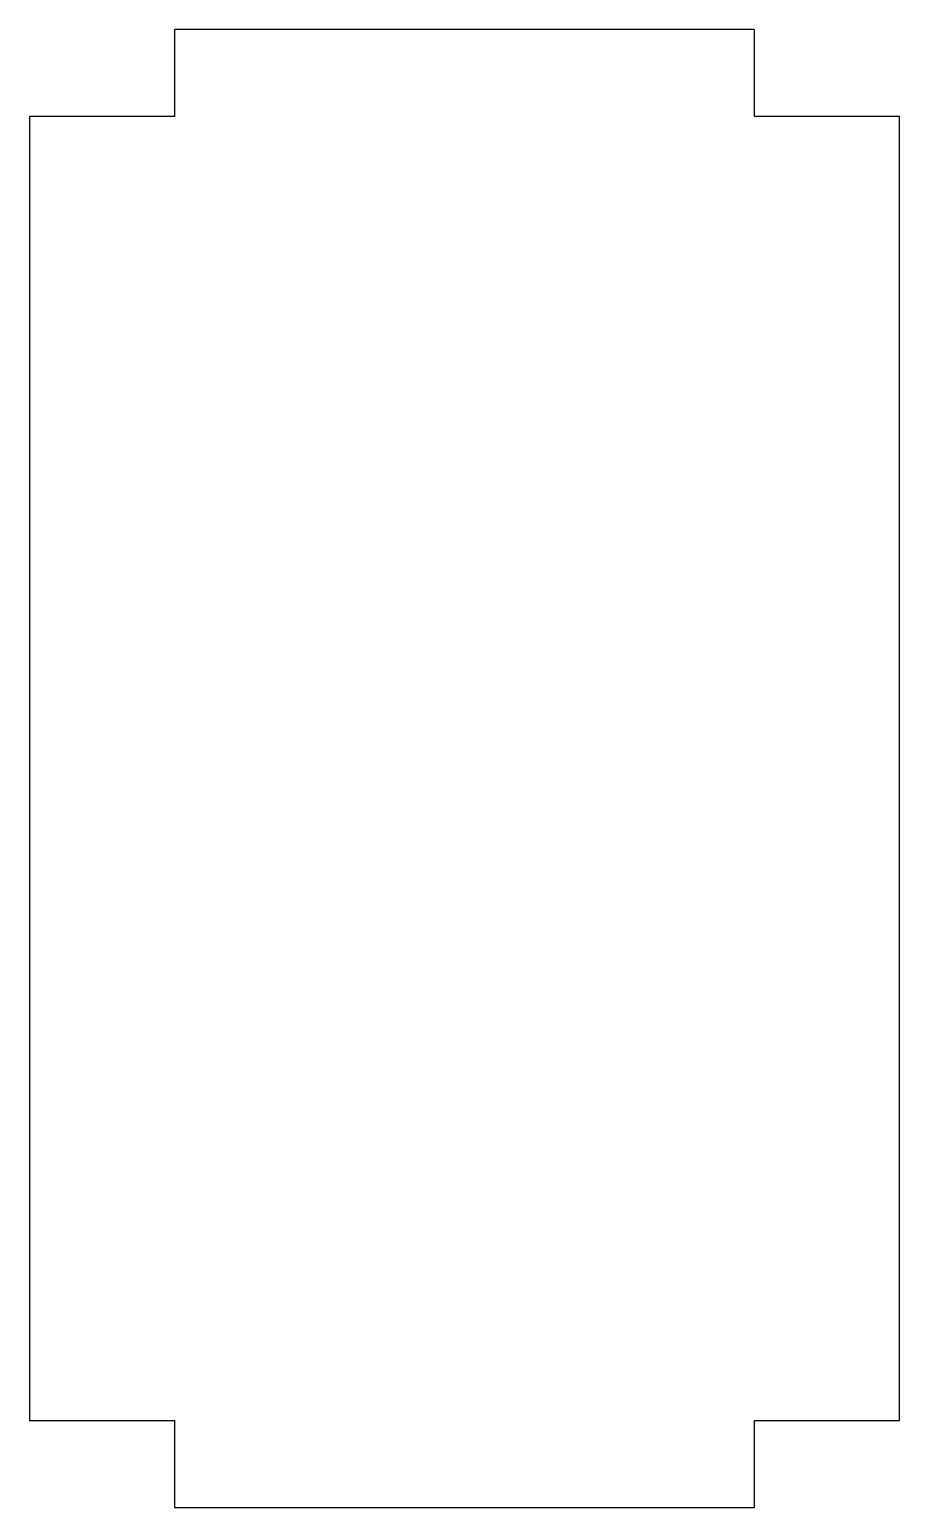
# Model space of a CAD drawing. Header units: millimetres. Extents: x -15 to 15, y -25.5 to 25.5.
import ezdxf

# ---------------------------------------------------------------- set-up
doc = ezdxf.new("R2010")
doc.units = ezdxf.units.MM

msp = doc.modelspace()

# ---------------------------------------------------------------- linework, layer by layer
at = {"color": 7, "linetype": 'Continuous', "lineweight": 25}
for p, q in [((10, 25.5), (-10, 25.5)), ((-10, 25.5), (-10, 22.5)), ((10, 22.5), (10, 25.5)), ((-15, 22.5), (-15, -22.5)), ((-10, 22.5), (-15, 22.5)), ((15, 22.5), (10, 22.5)), ((15, -22.5), (15, 22.5)), ((-15, -22.5), (-10, -22.5)), ((-10, -22.5), (-10, -25.5)), ((10, -22.5), (15, -22.5)), ((10, -25.5), (10, -22.5)), ((-10, -25.5), (10, -25.5))]:
    msp.add_line(p, q, dxfattribs=at)

doc.saveas('drawing.dxf')
